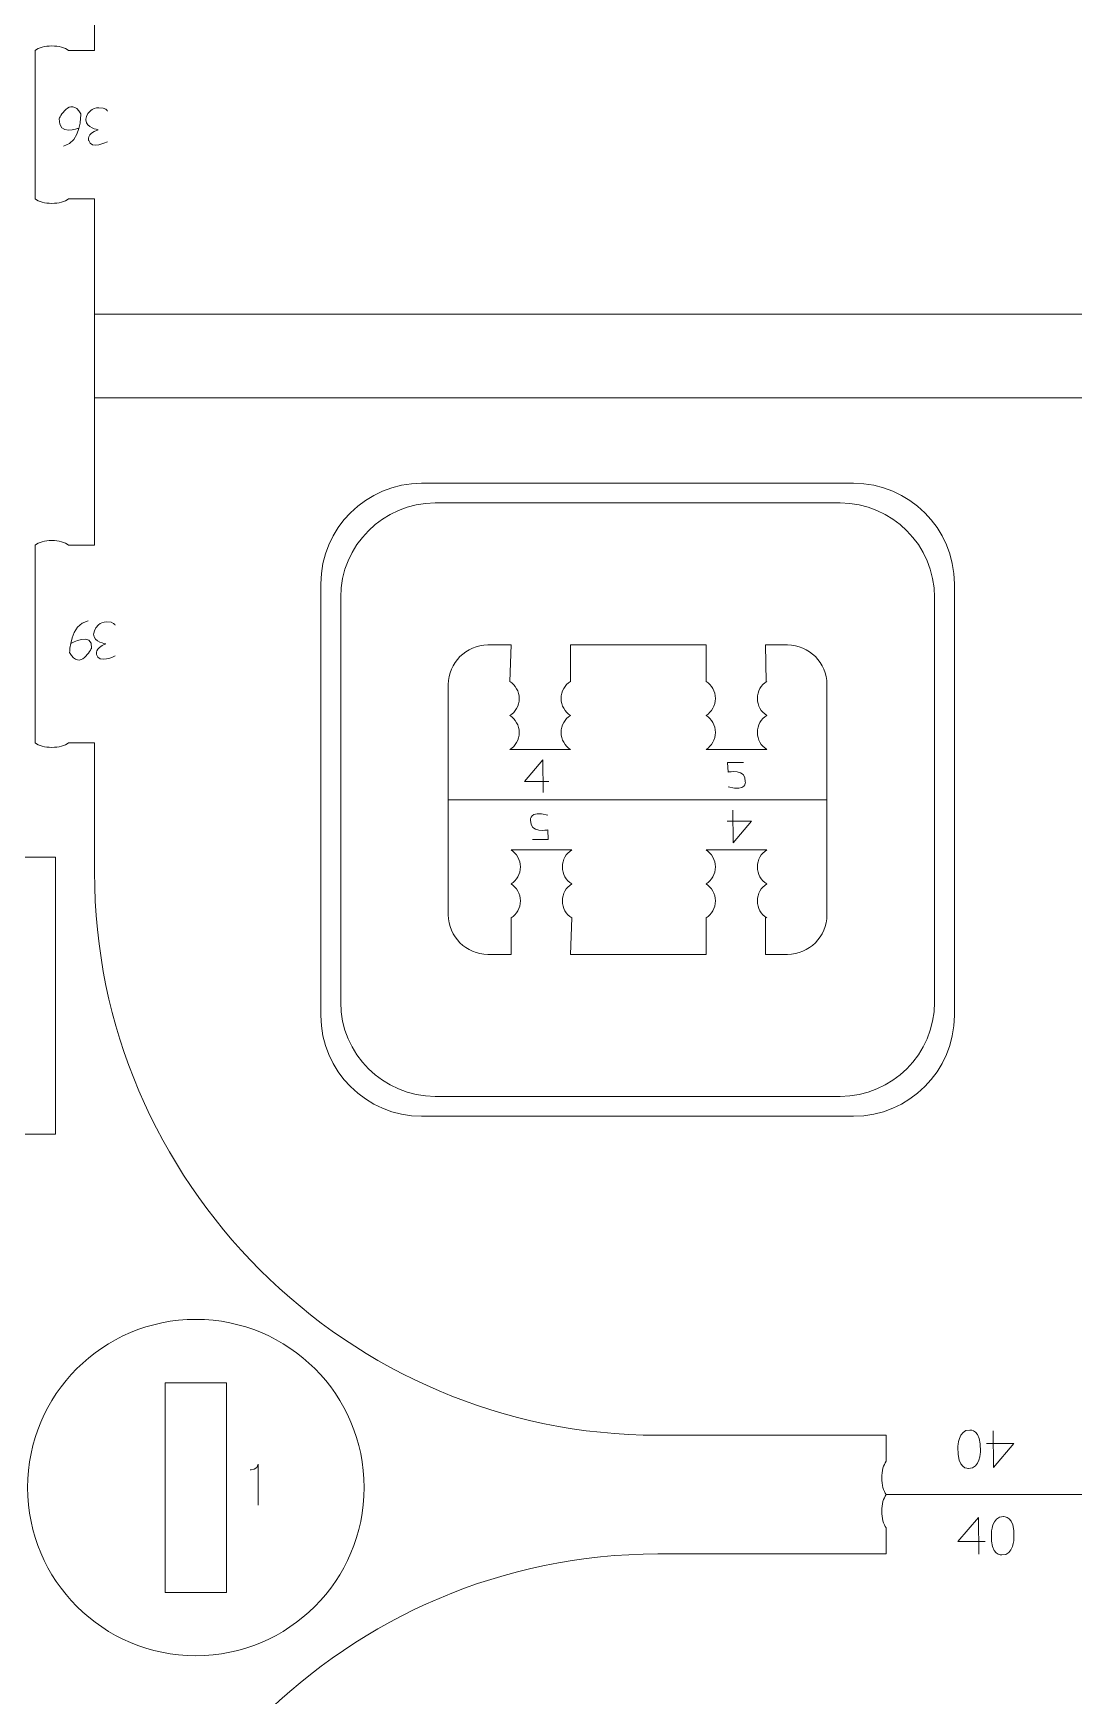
# Model space of a CAD drawing. Header units: centimetres. Extents: x -25 to 25, y -32.5 to 32.5.
# Drawn here: x -0.93 to 4.38, y -22.18 to -13.69 of the extents above; entities that cross this region are included whole.
import ezdxf

# ---------------------------------------------------------------- set-up
doc = ezdxf.new("R2010")
doc.units = ezdxf.units.CM
doc.header["$MEASUREMENT"] = 0
doc.layers.add('Capa 1', color=7, linetype='Continuous')

msp = doc.modelspace()

# ---------------------------------------------------------------- linework, layer by layer
at = {"layer": 'Capa 1', "color": 250, "lineweight": 9}
for points, knots in [([(-3.61151, -18.70894), (-3.61151, -18.70894), (-4.35054, -18.70894), (-4.35054, -18.70894), (-4.35054, -18.70894), (-4.35054, -18.70894), (-3.74443, -20.93131), (-3.74443, -20.93131), (-3.74443, -20.93131), (-3.74443, -20.93131), (-3.23934, -20.93131), (-3.23934, -20.93131), (-3.23934, -20.93131), (-3.23934, -20.93131), (-3.23934, -20.62825), (-3.23934, -20.62825), (-3.23934, -20.62825), (-3.23934, -20.62825), (-2.93631, -20.62825), (-2.93631, -20.62825), (-2.93631, -20.62825), (-2.93631, -20.62825), (-2.93631, -20.93131), (-2.93631, -20.93131), (-2.93631, -20.93131), (-2.93631, -20.93131), (-2.43122, -20.93131), (-2.43122, -20.93131), (-2.43122, -20.93131), (-2.43122, -20.93131), (-2.43122, -21.23437), (-2.43122, -21.23437), (-2.43122, -21.23437), (-2.43122, -21.23437), (-1.62307, -21.23437), (-1.62307, -21.23437), (-1.62307, -21.23437), (-1.62307, -21.23437), (-1.62307, -20.93131), (-1.62307, -20.93131), (-1.62307, -20.93131), (-1.62307, -20.93131), (-1.118, -20.93131), (-1.118, -20.93131), (-1.118, -20.93131), (-1.118, -20.93131), (-1.118, -19.31503), (-1.118, -19.31503), (-1.118, -19.31503), (-1.118, -19.31503), (-0.81494, -19.31503), (-0.81494, -19.31503), (-0.81494, -19.31503), (-0.81494, -19.31503), (-0.81494, -17.90079), (-0.81494, -17.90079), (-0.81494, -17.90079), (-0.81494, -17.90079), (-1.118, -17.90079), (-1.118, -17.90079), (-1.118, -17.90079), (-1.118, -17.90079), (-1.118, -16.68859), (-1.118, -16.68859), (-1.118, -16.68859), (-1.118, -16.68859), (-1.30806, -16.62009), (-1.30806, -16.62009), (-1.30806, -16.62009), (-1.30806, -16.62009), (-1.20527, -16.33498), (-1.20527, -16.33498), (-1.20527, -16.33498), (-1.20527, -16.33498), (-1.96554, -16.06093), (-1.96554, -16.06093), (-1.96554, -16.06093), (-1.96554, -16.06093), (-2.06831, -16.34603), (-2.06831, -16.34603), (-2.06831, -16.34603), (-2.06831, -16.34603), (-2.82856, -16.07197), (-2.82856, -16.07197), (-2.82856, -16.07197), (-2.82856, -16.07197), (-2.77431, -15.5698), (-2.77431, -15.5698), (-2.77431, -15.5698), (-2.77431, -15.5698), (-2.473, -15.60235), (-2.473, -15.60235), (-2.473, -15.60235), (-2.473, -15.60235), (-2.38622, -14.7989), (-2.38622, -14.7989), (-2.38622, -14.7989), (-2.38622, -14.7989), (-2.6875, -14.76635), (-2.6875, -14.76635), (-2.6875, -14.76635), (-2.6875, -14.76635), (-2.63325, -14.26418), (-2.63325, -14.26418), (-2.63325, -14.26418), (-2.63325, -14.26418), (-3.44138, -14.26418), (-3.44138, -14.26418), (-3.44138, -14.26418), (-3.44138, -14.26418), (-3.44138, -12.5273), (-3.44138, -12.5273), (-3.44138, -12.5273), (-3.44138, -12.5273), (-2.37599, -12.5273), (-2.37599, -12.5273), (-2.37599, -12.5273), (-2.37599, -12.5273), (-2.00189, -12.91266), (-2.00189, -12.91266), (-2.00189, -12.91266), (-2.00189, -12.91266), (-1.75382, -13.64027), (-1.75382, -13.64027), (-1.75382, -13.64027), (-1.75382, -13.64027), (-1.46698, -13.54247), (-1.46698, -13.54247), (-1.46698, -13.54247), (-1.46698, -13.54247), (-1.36921, -13.82931), (-1.36921, -13.82931), (-1.36921, -13.82931), (-1.36921, -13.82931), (-0.98674, -13.69892), (-0.98674, -13.69892), (-0.98674, -13.69892), (-0.98674, -13.69892), (-1.08454, -13.41208), (-1.08454, -13.41208), (-1.08454, -13.41208), (-1.08454, -13.41208), (-0.7977, -13.31428), (-0.7977, -13.31428), (-0.7977, -13.31428), (-0.7977, -13.31428), (-1.20002, -12.13423), (-1.20002, -12.13423), (-1.20002, -12.13423), (-1.20002, -12.13423), (-2.04594, -11.26283), (-2.04594, -11.26283), (-2.04594, -11.26283), (-2.04594, -11.26283), (-0.95688, -11.06435), (-0.95688, -11.06435), (-0.95688, -11.06435), (-0.95688, -11.06435), (-1.06393, -10.46778), (-1.06393, -10.46778), (-1.06393, -10.46778), (-1.06393, -10.46778), (-0.76565, -10.41426), (-0.76565, -10.41426), (-0.76565, -10.41426), (-0.76565, -10.41426), (-1.15818, -8.22682), (-1.15818, -8.22682), (-1.15818, -8.22682), (-1.15818, -8.22682), (-1.45646, -8.28034), (-1.45646, -8.28034), (-1.45646, -8.28034), (-1.45646, -8.28034), (-1.72409, -6.78892), (-1.72409, -6.78892), (-1.72409, -6.78892), (-1.72409, -6.78892), (-3.74443, -6.78892), (-3.74443, -6.78892), (-3.74443, -6.78892), (-3.74443, -6.78892), (-4.35054, -8.60721), (-4.35054, -8.60721), (-4.35054, -8.60721), (-4.35054, -8.60721), (-3.61167, -8.60725), (-3.61167, -8.60725)], [0, 0, 0, 0, 0.0208333, 0.0208333, 0.0208333, 0.0208333, 0.0416667, 0.0416667, 0.0416667, 0.0416667, 0.0625, 0.0625, 0.0625, 0.0625, 0.0833333, 0.0833333, 0.0833333, 0.0833333, 0.1041667, 0.1041667, 0.1041667, 0.1041667, 0.125, 0.125, 0.125, 0.125, 0.1458333, 0.1458333, 0.1458333, 0.1458333, 0.1666667, 0.1666667, 0.1666667, 0.1666667, 0.1875, 0.1875, 0.1875, 0.1875, 0.2083333, 0.2083333, 0.2083333, 0.2083333, 0.2291667, 0.2291667, 0.2291667, 0.2291667, 0.25, 0.25, 0.25, 0.25, 0.2708333, 0.2708333, 0.2708333, 0.2708333, 0.2916667, 0.2916667, 0.2916667, 0.2916667, 0.3125, 0.3125, 0.3125, 0.3125, 0.3333333, 0.3333333, 0.3333333, 0.3333333, 0.3541667, 0.3541667, 0.3541667, 0.3541667, 0.375, 0.375, 0.375, 0.375, 0.3958333, 0.3958333, 0.3958333, 0.3958333, 0.4166667, 0.4166667, 0.4166667, 0.4166667, 0.4375, 0.4375, 0.4375, 0.4375, 0.4583333, 0.4583333, 0.4583333, 0.4583333, 0.4791667, 0.4791667, 0.4791667, 0.4791667, 0.5, 0.5, 0.5, 0.5, 0.5208333, 0.5208333, 0.5208333, 0.5208333, 0.5416667, 0.5416667, 0.5416667, 0.5416667, 0.5625, 0.5625, 0.5625, 0.5625, 0.5833333, 0.5833333, 0.5833333, 0.5833333, 0.6041667, 0.6041667, 0.6041667, 0.6041667, 0.625, 0.625, 0.625, 0.625, 0.6458333, 0.6458333, 0.6458333, 0.6458333, 0.6666667, 0.6666667, 0.6666667, 0.6666667, 0.6875, 0.6875, 0.6875, 0.6875, 0.7083333, 0.7083333, 0.7083333, 0.7083333, 0.7291667, 0.7291667, 0.7291667, 0.7291667, 0.75, 0.75, 0.75, 0.75, 0.7708333, 0.7708333, 0.7708333, 0.7708333, 0.7916667, 0.7916667, 0.7916667, 0.7916667, 0.8125, 0.8125, 0.8125, 0.8125, 0.8333333, 0.8333333, 0.8333333, 0.8333333, 0.8541667, 0.8541667, 0.8541667, 0.8541667, 0.875, 0.875, 0.875, 0.875, 0.8958333, 0.8958333, 0.8958333, 0.8958333, 0.9166667, 0.9166667, 0.9166667, 0.9166667, 0.9375, 0.9375, 0.9375, 0.9375, 0.9583333, 0.9583333, 0.9583333, 0.9583333, 1, 1, 1, 1]), ([(-0.74937, -13.78175), (-0.74937, -13.78175), (-0.61649, -13.78175), (-0.61649, -13.78175), (-0.61649, -13.78175), (-0.61649, -12.88808), (-0.61649, -13.56429), (-0.61649, -12.77175), (-0.61649, -12.77175), (-0.61649, -12.77175), (4.93192, -12.38072), (4.93192, -12.38072), (4.93192, -12.38072), (4.99535, -12.81512), (5.19693, -13.22171), (5.51078, -13.53518), (5.51078, -13.53518), (5.89486, -13.91877), (6.41564, -14.13412), (6.95851, -14.13375), (6.95851, -14.13375), (7.50136, -14.13342), (8.02443, -13.91744), (8.40805, -13.53335), (8.40805, -13.53335), (8.72162, -13.21937), (8.9227, -12.81407), (8.98551, -12.38004), (8.98551, -12.38004), (8.98551, -12.38004), (14.5335, -12.77175), (14.5335, -12.77175), (14.5335, -12.77175), (14.5335, -13.56429), (14.5335, -12.88808), (14.5335, -13.78175), (14.5335, -13.78175), (14.5335, -13.78175), (14.66638, -13.78175), (14.66638, -13.78175)], [0, 0, 0, 0, 0.0909091, 0.0909091, 0.0909091, 0.0909091, 0.1818182, 0.1818182, 0.1818182, 0.1818182, 0.2727273, 0.2727273, 0.2727273, 0.2727273, 0.3636364, 0.3636364, 0.3636364, 0.3636364, 0.4545455, 0.4545455, 0.4545455, 0.4545455, 0.5454545, 0.5454545, 0.5454545, 0.5454545, 0.6363636, 0.6363636, 0.6363636, 0.6363636, 0.7272727, 0.7272727, 0.7272727, 0.7272727, 0.8181818, 0.8181818, 0.8181818, 0.8181818, 1, 1, 1, 1]), ([(-0.74937, -16.30675), (-0.74937, -16.30675), (-0.61649, -16.30675), (-0.61649, -16.30675), (-0.61649, -16.30675), (-0.61649, -16.30675), (-0.61649, -14.53925), (-0.61649, -14.53925), (-0.61649, -14.53925), (-0.61649, -14.53925), (-0.74937, -14.53925), (-0.74937, -14.53925)], [0, 0, 0, 0, 0.25, 0.25, 0.25, 0.25, 0.5, 0.5, 0.5, 0.5, 1, 1, 1, 1]), ([(1.50917, -18.21038), (1.50917, -18.21038), (1.50917, -18.39691), (1.50917, -18.39691), (1.50917, -18.39691), (1.50917, -18.39691), (1.39068, -18.39691), (1.39068, -18.39691), (1.39068, -18.39691), (1.27963, -18.39691), (1.18876, -18.30604), (1.18876, -18.19499), (1.18876, -18.19499), (1.18876, -18.19499), (1.18876, -17.01887), (1.18876, -17.01887), (1.18876, -17.01887), (1.18876, -16.90781), (1.27963, -16.81695), (1.39068, -16.81695), (1.39068, -16.81695), (1.39068, -16.81695), (1.50917, -16.81695), (1.50917, -16.81695), (1.50917, -16.81695), (1.50917, -16.81695), (1.50298, -17.00363), (1.50298, -17.00363)], [0, 0, 0, 0, 0.125, 0.125, 0.125, 0.125, 0.25, 0.25, 0.25, 0.25, 0.375, 0.375, 0.375, 0.375, 0.5, 0.5, 0.5, 0.5, 0.625, 0.625, 0.625, 0.625, 0.75, 0.75, 0.75, 0.75, 1, 1, 1, 1]), ([(1.81205, -17.00347), (1.81205, -17.00347), (1.81205, -16.81695), (1.81205, -16.81695), (1.81205, -16.81695), (1.81205, -16.81695), (2.50428, -16.81695), (2.50428, -16.81695), (2.50428, -16.81695), (2.50428, -16.81695), (2.50428, -17.00347), (2.50428, -17.00347)], [0, 0, 0, 0, 0.25, 0.25, 0.25, 0.25, 0.5, 0.5, 0.5, 0.5, 1, 1, 1, 1]), ([(2.81044, -17.00523), (2.81044, -17.00523), (2.80715, -16.81695), (2.80715, -16.81695), (2.80715, -16.81695), (2.80715, -16.81695), (2.91903, -16.81695), (2.91903, -16.81695), (2.91903, -16.81695), (3.03009, -16.81695), (3.12095, -16.90781), (3.12095, -17.01887), (3.12095, -17.01887), (3.12095, -17.01887), (3.12095, -18.19499), (3.12095, -18.19499), (3.12095, -18.19499), (3.12095, -18.30604), (3.03009, -18.39691), (2.91903, -18.39691), (2.91903, -18.39691), (2.91903, -18.39691), (2.80715, -18.39691), (2.80715, -18.39691), (2.80715, -18.39691), (2.80715, -18.39691), (2.80715, -18.20592), (2.80715, -18.20592)], [0, 0, 0, 0, 0.125, 0.125, 0.125, 0.125, 0.25, 0.25, 0.25, 0.25, 0.375, 0.375, 0.375, 0.375, 0.5, 0.5, 0.5, 0.5, 0.625, 0.625, 0.625, 0.625, 0.75, 0.75, 0.75, 0.75, 1, 1, 1, 1]), ([(1.50298, -17.17716), (1.53152, -17.15884), (1.55043, -17.12682), (1.55043, -17.0904), (1.55043, -17.0904), (1.55043, -17.05397), (1.53152, -17.02195), (1.50298, -17.00363)], [0, 0, 0, 0, 0.3333333, 0.3333333, 0.3333333, 0.3333333, 1, 1, 1, 1]), ([(1.81205, -17.17699), (1.78352, -17.15868), (1.7646, -17.12666), (1.7646, -17.09023), (1.7646, -17.09023), (1.7646, -17.0538), (1.78352, -17.02178), (1.81205, -17.00347)], [0, 0, 0, 0, 0.3333333, 0.3333333, 0.3333333, 0.3333333, 1, 1, 1, 1]), ([(2.50428, -17.17699), (2.53281, -17.15868), (2.55173, -17.12666), (2.55173, -17.09023), (2.55173, -17.09023), (2.55173, -17.0538), (2.53281, -17.02178), (2.50428, -17.00347)], [0, 0, 0, 0, 0.3333333, 0.3333333, 0.3333333, 0.3333333, 1, 1, 1, 1]), ([(2.81335, -17.17683), (2.78481, -17.15851), (2.76589, -17.12649), (2.76589, -17.09007), (2.76589, -17.09007), (2.76589, -17.05364), (2.78481, -17.02162), (2.81335, -17.0033)], [0, 0, 0, 0, 0.3333333, 0.3333333, 0.3333333, 0.3333333, 1, 1, 1, 1]), ([(1.50298, -17.35069), (1.53152, -17.33237), (1.55043, -17.30035), (1.55043, -17.26392), (1.55043, -17.26392), (1.55043, -17.22749), (1.53152, -17.19548), (1.50298, -17.17716)], [0, 0, 0, 0, 0.3333333, 0.3333333, 0.3333333, 0.3333333, 1, 1, 1, 1]), ([(1.81205, -17.35052), (1.78352, -17.3322), (1.7646, -17.30019), (1.7646, -17.26376), (1.7646, -17.26376), (1.7646, -17.22733), (1.78352, -17.19531), (1.81205, -17.17699)], [0, 0, 0, 0, 0.3333333, 0.3333333, 0.3333333, 0.3333333, 1, 1, 1, 1]), ([(2.50428, -17.35052), (2.53281, -17.3322), (2.55173, -17.30019), (2.55173, -17.26376), (2.55173, -17.26376), (2.55173, -17.22733), (2.53281, -17.19531), (2.50428, -17.17699)], [0, 0, 0, 0, 0.3333333, 0.3333333, 0.3333333, 0.3333333, 1, 1, 1, 1]), ([(2.81335, -17.35036), (2.78481, -17.33204), (2.76589, -17.30002), (2.76589, -17.26359), (2.76589, -17.26359), (2.76589, -17.22716), (2.78481, -17.19515), (2.81335, -17.17683)], [0, 0, 0, 0, 0.3333333, 0.3333333, 0.3333333, 0.3333333, 1, 1, 1, 1]), ([(3.42351, -20.98462), (3.42351, -20.98462), (3.42351, -20.85175), (3.42351, -20.85175), (3.42351, -20.85175), (3.42351, -20.85175), (2.25754, -20.85175), (2.25754, -20.85175), (2.25754, -20.85175), (0.67682, -20.85175), (-0.61649, -19.55841), (-0.61649, -17.97771), (-0.61649, -17.97771), (-0.61649, -17.97771), (-0.61649, -17.31675), (-0.61649, -17.31675), (-0.61649, -17.31675), (-0.61649, -17.31675), (-0.74937, -17.31675), (-0.74937, -17.31675)], [0, 0, 0, 0, 0.1666667, 0.1666667, 0.1666667, 0.1666667, 0.3333333, 0.3333333, 0.3333333, 0.3333333, 0.5, 0.5, 0.5, 0.5, 0.6666667, 0.6666667, 0.6666667, 0.6666667, 1, 1, 1, 1]), ([(1.50917, -18.03685), (1.53771, -18.01853), (1.55663, -17.98652), (1.55663, -17.95009), (1.55663, -17.95009), (1.55663, -17.91366), (1.53771, -17.88164), (1.50917, -17.86332)], [0, 0, 0, 0, 0.3333333, 0.3333333, 0.3333333, 0.3333333, 1, 1, 1, 1]), ([(1.81824, -18.03669), (1.78971, -18.01837), (1.77079, -17.98635), (1.77079, -17.94992), (1.77079, -17.94992), (1.77079, -17.9135), (1.78971, -17.88148), (1.81824, -17.86316)], [0, 0, 0, 0, 0.3333333, 0.3333333, 0.3333333, 0.3333333, 1, 1, 1, 1]), ([(2.50428, -18.03686), (2.53281, -18.01854), (2.55173, -17.98653), (2.55173, -17.9501), (2.55173, -17.9501), (2.55173, -17.91367), (2.53281, -17.88165), (2.50428, -17.86333)], [0, 0, 0, 0, 0.3333333, 0.3333333, 0.3333333, 0.3333333, 1, 1, 1, 1]), ([(2.81335, -18.0367), (2.78481, -18.01838), (2.76589, -17.98636), (2.76589, -17.94993), (2.76589, -17.94993), (2.76589, -17.91351), (2.78481, -17.88149), (2.81335, -17.86317)], [0, 0, 0, 0, 0.3333333, 0.3333333, 0.3333333, 0.3333333, 1, 1, 1, 1]), ([(1.50917, -18.21038), (1.53771, -18.19206), (1.55663, -18.16004), (1.55663, -18.12362), (1.55663, -18.12362), (1.55663, -18.08719), (1.53771, -18.05517), (1.50917, -18.03685)], [0, 0, 0, 0, 0.3333333, 0.3333333, 0.3333333, 0.3333333, 1, 1, 1, 1]), ([(1.81824, -18.21021), (1.78971, -18.1919), (1.77079, -18.15988), (1.77079, -18.12345), (1.77079, -18.12345), (1.77079, -18.08702), (1.78971, -18.055), (1.81824, -18.03669)], [0, 0, 0, 0, 0.3333333, 0.3333333, 0.3333333, 0.3333333, 1, 1, 1, 1]), ([(2.50428, -18.21039), (2.53281, -18.19207), (2.55173, -18.16005), (2.55173, -18.12363), (2.55173, -18.12363), (2.55173, -18.0872), (2.53281, -18.05518), (2.50428, -18.03686)], [0, 0, 0, 0, 0.3333333, 0.3333333, 0.3333333, 0.3333333, 1, 1, 1, 1]), ([(2.81335, -18.21022), (2.78481, -18.19191), (2.76589, -18.15989), (2.76589, -18.12346), (2.76589, -18.12346), (2.76589, -18.08703), (2.78481, -18.05501), (2.81335, -18.0367)], [0, 0, 0, 0, 0.3333333, 0.3333333, 0.3333333, 0.3333333, 1, 1, 1, 1]), ([(2.50428, -18.21039), (2.50428, -18.21039), (2.50428, -18.39691), (2.50428, -18.39691), (2.50428, -18.39691), (2.50428, -18.39691), (1.81205, -18.39691), (1.81205, -18.39691), (1.81205, -18.39691), (1.81205, -18.39691), (1.81824, -18.21021), (1.81824, -18.21021)], [0, 0, 0, 0, 0.25, 0.25, 0.25, 0.25, 0.5, 0.5, 0.5, 0.5, 1, 1, 1, 1]), ([(-0.95782, -21.11879), (-0.95782, -20.64466), (-0.57346, -20.2603), (-0.09932, -20.2603), (-0.09932, -20.2603), (0.37481, -20.2603), (0.75918, -20.64466), (0.75918, -21.11879), (0.75918, -21.11879), (0.75918, -21.59292), (0.37481, -21.9773), (-0.09932, -21.9773), (-0.09932, -21.9773), (-0.57346, -21.9773), (-0.95782, -21.59292), (-0.95782, -21.11879)], [0, 0, 0, 0, 0.2, 0.2, 0.2, 0.2, 0.4, 0.4, 0.4, 0.4, 0.6, 0.6, 0.6, 0.6, 1, 1, 1, 1]), ([(0.05723, -20.58349), (0.05723, -20.58349), (0.05723, -21.6541), (0.05723, -21.6541), (0.05723, -21.6541), (0.05723, -21.6541), (-0.25587, -21.6541), (-0.25587, -21.6541), (-0.25587, -21.6541), (-0.25587, -21.6541), (-0.25587, -20.58349), (-0.25587, -20.58349), (-0.25587, -20.58349), (-0.25587, -20.58349), (0.05723, -20.58349), (0.05723, -20.58349)], [0, 0, 0, 0, 0.2, 0.2, 0.2, 0.2, 0.4, 0.4, 0.4, 0.4, 0.6, 0.6, 0.6, 0.6, 1, 1, 1, 1]), ([(-0.74937, -24.99275), (-0.74937, -24.99275), (-0.61649, -24.99275), (-0.61649, -24.99275), (-0.61649, -24.99275), (-0.61649, -24.99275), (-0.61649, -24.33178), (-0.61649, -24.33178), (-0.61649, -24.33178), (-0.61649, -22.75106), (0.67682, -21.45775), (2.25754, -21.45775), (2.25754, -21.45775), (2.25754, -21.45775), (3.42351, -21.45775), (3.42351, -21.45775), (3.42351, -21.45775), (3.42351, -21.45775), (3.42351, -21.32487), (3.42351, -21.32487)], [0, 0, 0, 0, 0.1666667, 0.1666667, 0.1666667, 0.1666667, 0.3333333, 0.3333333, 0.3333333, 0.3333333, 0.5, 0.5, 0.5, 0.5, 0.6666667, 0.6666667, 0.6666667, 0.6666667, 1, 1, 1, 1])]:
    msp.add_open_spline(points, degree=3, knots=knots, dxfattribs=at)
at = {"layer": 'Capa 1', "color": 250, "lineweight": 18}
for points in [[(-0.74937, -13.78175), (-0.76733, -13.76776), (-0.79872, -13.75849), (-0.83443, -13.75849), (-0.83443, -13.75849), (-0.87015, -13.75849), (-0.90154, -13.76776), (-0.91949, -13.78175)], [(-0.74937, -14.53925), (-0.76733, -14.55324), (-0.79872, -14.56251), (-0.83443, -14.56251), (-0.83443, -14.56251), (-0.87015, -14.56251), (-0.90154, -14.55324), (-0.91949, -14.53925)], [(-0.74937, -16.30675), (-0.76733, -16.29276), (-0.79872, -16.28349), (-0.83443, -16.28349), (-0.83443, -16.28349), (-0.87015, -16.28349), (-0.90154, -16.29276), (-0.91949, -16.30675)], [(-0.74937, -17.31675), (-0.76733, -17.33074), (-0.79872, -17.34001), (-0.83443, -17.34001), (-0.83443, -17.34001), (-0.87015, -17.34001), (-0.90154, -17.33074), (-0.91949, -17.31675)], [(3.42351, -20.98462), (3.40952, -21.00258), (3.40025, -21.03397), (3.40025, -21.06969), (3.40025, -21.06969), (3.40025, -21.1054), (3.40952, -21.13679), (3.42351, -21.15475)], [(3.42351, -21.32487), (3.40952, -21.30691), (3.40025, -21.27552), (3.40025, -21.23981), (3.40025, -21.23981), (3.40025, -21.2041), (3.40952, -21.17271), (3.42351, -21.15475)]]:
    msp.add_open_spline(points, degree=3, knots=[0, 0, 0, 0, 0.3333333, 0.3333333, 0.3333333, 0.3333333, 1, 1, 1, 1], dxfattribs=at)
at = {"layer": 'Capa 1', "color": 250, "lineweight": 9}
for points in [[(-0.91949, -14.53925), (-0.91949, -14.53925), (-0.91949, -13.78175), (-0.91949, -13.78175)], [(-0.91949, -17.31675), (-0.91949, -17.31675), (-0.91949, -16.30675), (-0.91949, -16.30675)], [(1.50298, -17.35069), (1.50298, -17.35069), (1.81205, -17.35052), (1.81205, -17.35052)], [(2.50428, -17.35052), (2.50428, -17.35052), (2.81335, -17.35036), (2.81335, -17.35036)], [(3.12095, -17.60693), (3.12095, -17.60693), (1.18876, -17.60693), (1.18876, -17.60693)], [(1.81824, -17.86316), (1.81824, -17.86316), (1.50917, -17.86332), (1.50917, -17.86332)], [(2.81335, -17.86317), (2.81335, -17.86317), (2.50428, -17.86333), (2.50428, -17.86333)], [(1.50917, -18.21038), (1.50917, -18.21038), (1.50917, -18.39691), (1.50917, -18.39691)], [(3.42351, -21.15475), (3.42351, -21.15475), (4.43351, -21.15475), (4.43351, -21.15475)]]:
    msp.add_open_spline(points, degree=3, dxfattribs=at)
at = {"layer": 'Capa 1', "color": 22, "lineweight": 5}
for points, knots in [([(-0.698, -14.17935), (-0.698, -14.17935), (-0.80184, -14.2199), (-0.79689, -14.13124), (-0.79689, -14.13124), (-0.79689, -14.13124), (-0.7417, -14.00947), (-0.68644, -14.10516), (-0.68644, -14.10516), (-0.68644, -14.10516), (-0.6815, -14.25023), (-0.77541, -14.26999)], [0, 0, 0, 0, 0.25, 0.25, 0.25, 0.25, 0.5, 0.5, 0.5, 0.5, 1, 1, 1, 1]), ([(-0.55074, -14.09107), (-0.55074, -14.09107), (-0.55797, -14.07259), (-0.59402, -14.07379), (-0.59402, -14.07379), (-0.61273, -14.07441), (-0.62613, -14.0811), (-0.63585, -14.08875), (-0.63585, -14.08875), (-0.65955, -14.10745), (-0.66077, -14.13649), (-0.66077, -14.13649), (-0.66077, -14.13649), (-0.65955, -14.1782), (-0.59833, -14.18624), (-0.59833, -14.18624), (-0.59833, -14.18624), (-0.65829, -14.20853), (-0.64592, -14.24066), (-0.64592, -14.24066), (-0.64592, -14.24066), (-0.63728, -14.29009), (-0.55074, -14.2481), (-0.55074, -14.2481)], [0, 0, 0, 0, 0.1428571, 0.1428571, 0.1428571, 0.1428571, 0.2857143, 0.2857143, 0.2857143, 0.2857143, 0.4285714, 0.4285714, 0.4285714, 0.4285714, 0.5714286, 0.5714286, 0.5714286, 0.5714286, 0.7142857, 0.7142857, 0.7142857, 0.7142857, 1, 1, 1, 1]), ([(-0.7383, -16.81004), (-0.7383, -16.81004), (-0.62363, -16.74525), (-0.63185, -16.83371), (-0.63185, -16.83371), (-0.63185, -16.83371), (-0.69153, -16.95334), (-0.74318, -16.85563), (-0.74318, -16.85563), (-0.74318, -16.85563), (-0.74271, -16.7105), (-0.64811, -16.69425)], [0, 0, 0, 0, 0.25, 0.25, 0.25, 0.25, 0.5, 0.5, 0.5, 0.5, 1, 1, 1, 1]), ([(-0.51082, -16.71598), (-0.51082, -16.71598), (-0.51805, -16.6975), (-0.5541, -16.6987), (-0.5541, -16.6987), (-0.57281, -16.69932), (-0.58621, -16.70601), (-0.59593, -16.71366), (-0.59593, -16.71366), (-0.61963, -16.73236), (-0.62085, -16.7614), (-0.62085, -16.7614), (-0.62085, -16.7614), (-0.61963, -16.80311), (-0.55841, -16.81115), (-0.55841, -16.81115), (-0.55841, -16.81115), (-0.61837, -16.83344), (-0.606, -16.86557), (-0.606, -16.86557), (-0.606, -16.86557), (-0.59736, -16.915), (-0.51082, -16.87301), (-0.51082, -16.87301)], [0, 0, 0, 0, 0.1428571, 0.1428571, 0.1428571, 0.1428571, 0.2857143, 0.2857143, 0.2857143, 0.2857143, 0.4285714, 0.4285714, 0.4285714, 0.4285714, 0.5714286, 0.5714286, 0.5714286, 0.5714286, 0.7142857, 0.7142857, 0.7142857, 0.7142857, 1, 1, 1, 1]), ([(1.7023, -17.51342), (1.7023, -17.51342), (1.57734, -17.51342), (1.57734, -17.51342), (1.57734, -17.51342), (1.57734, -17.51342), (1.67133, -17.40282), (1.67133, -17.40282), (1.67133, -17.40282), (1.67133, -17.40282), (1.67242, -17.57095), (1.67242, -17.57095)], [0, 0, 0, 0, 0.25, 0.25, 0.25, 0.25, 0.5, 0.5, 0.5, 0.5, 1, 1, 1, 1]), ([(2.69467, -17.417), (2.69467, -17.417), (2.61407, -17.41652), (2.61407, -17.41652), (2.61407, -17.41652), (2.61407, -17.41652), (2.61697, -17.4662), (2.61697, -17.4662)], [0, 0, 0, 0, 0.3333333, 0.3333333, 0.3333333, 0.3333333, 1, 1, 1, 1]), ([(2.61697, -17.4662), (2.61697, -17.4662), (2.70957, -17.445), (2.70413, -17.51658), (2.70413, -17.51658), (2.70413, -17.51658), (2.71392, -17.56565), (2.61697, -17.54168)], [0, 0, 0, 0, 0.3333333, 0.3333333, 0.3333333, 0.3333333, 1, 1, 1, 1]), ([(1.6961, -17.76098), (1.6961, -17.76098), (1.6035, -17.78218), (1.60894, -17.7106), (1.60894, -17.7106), (1.60894, -17.7106), (1.59915, -17.66153), (1.6961, -17.6855)], [0, 0, 0, 0, 0.3333333, 0.3333333, 0.3333333, 0.3333333, 1, 1, 1, 1]), ([(2.61116, -17.71734), (2.61116, -17.71734), (2.73612, -17.71734), (2.73612, -17.71734), (2.73612, -17.71734), (2.73612, -17.71734), (2.64213, -17.82794), (2.64213, -17.82794), (2.64213, -17.82794), (2.64213, -17.82794), (2.64104, -17.65981), (2.64104, -17.65981)], [0, 0, 0, 0, 0.25, 0.25, 0.25, 0.25, 0.5, 0.5, 0.5, 0.5, 1, 1, 1, 1]), ([(1.6184, -17.81018), (1.6184, -17.81018), (1.699, -17.81066), (1.699, -17.81066), (1.699, -17.81066), (1.699, -17.81066), (1.6961, -17.76098), (1.6961, -17.76098)], [0, 0, 0, 0, 0.3333333, 0.3333333, 0.3333333, 0.3333333, 1, 1, 1, 1]), ([(3.84296, -21.02114), (3.84296, -21.02114), (3.78329, -21.02879), (3.78928, -20.91195), (3.78928, -20.91195), (3.78928, -20.91195), (3.78932, -20.8229), (3.85028, -20.82514)], [0, 0, 0, 0, 0.3333333, 0.3333333, 0.3333333, 0.3333333, 1, 1, 1, 1]), ([(3.85028, -20.82536), (3.85028, -20.82536), (3.9099, -20.81767), (3.90389, -20.93457), (3.90389, -20.93457), (3.90389, -20.93457), (3.90389, -21.02363), (3.84296, -21.02133)], [0, 0, 0, 0, 0.3333333, 0.3333333, 0.3333333, 0.3333333, 1, 1, 1, 1]), ([(3.93533, -20.89358), (3.93533, -20.89358), (4.07499, -20.89358), (4.07499, -20.89358), (4.07499, -20.89358), (4.07499, -20.89358), (3.96994, -21.01719), (3.96994, -21.01719), (3.96994, -21.01719), (3.96994, -21.01719), (3.96873, -20.82928), (3.96873, -20.82928)], [0, 0, 0, 0, 0.25, 0.25, 0.25, 0.25, 0.5, 0.5, 0.5, 0.5, 1, 1, 1, 1]), ([(3.92851, -21.39475), (3.92851, -21.39475), (3.78885, -21.39475), (3.78885, -21.39475), (3.78885, -21.39475), (3.78885, -21.39475), (3.8939, -21.27114), (3.8939, -21.27114), (3.8939, -21.27114), (3.8939, -21.27114), (3.89511, -21.45905), (3.89511, -21.45905)], [0, 0, 0, 0, 0.25, 0.25, 0.25, 0.25, 0.5, 0.5, 0.5, 0.5, 1, 1, 1, 1]), ([(4.01356, -21.46297), (4.01356, -21.46297), (3.95394, -21.47066), (3.95995, -21.35376), (3.95995, -21.35376), (3.95995, -21.35376), (3.95995, -21.2647), (4.02088, -21.267)], [0, 0, 0, 0, 0.3333333, 0.3333333, 0.3333333, 0.3333333, 1, 1, 1, 1]), ([(4.02088, -21.26719), (4.02088, -21.26719), (4.08055, -21.25954), (4.07456, -21.37638), (4.07456, -21.37638), (4.07456, -21.37638), (4.07452, -21.46543), (4.01356, -21.46319)], [0, 0, 0, 0, 0.3333333, 0.3333333, 0.3333333, 0.3333333, 1, 1, 1, 1])]:
    msp.add_open_spline(points, degree=3, knots=knots, dxfattribs=at)
at = {"layer": 'Capa 1', "color": 240, "lineweight": 20}
for points in [[(14.5335, -15.12748), (14.5335, -15.12748), (-0.61649, -15.12748), (-0.61649, -15.12748)], [(14.5335, -15.55504), (14.5335, -15.55504), (-0.61649, -15.55504), (-0.61649, -15.55504)]]:
    msp.add_open_spline(points, degree=3, dxfattribs=at)
msp.add_open_spline([(3.25703, -19.22293), (3.25703, -19.22293), (1.05268, -19.22293), (1.05268, -19.22293), (1.05268, -19.22293), (0.77006, -19.22293), (0.53886, -18.99172), (0.53886, -18.70911), (0.53886, -18.70911), (0.53886, -18.70911), (0.53886, -16.50475), (0.53886, -16.50475), (0.53886, -16.50475), (0.53886, -16.22214), (0.77006, -15.99093), (1.05268, -15.99093), (1.05268, -15.99093), (1.05268, -15.99093), (3.25703, -15.99093), (3.25703, -15.99093), (3.25703, -15.99093), (3.53965, -15.99093), (3.77085, -16.22214), (3.77085, -16.50475), (3.77085, -16.50475), (3.77085, -16.50475), (3.77085, -18.70911), (3.77085, -18.70911), (3.77085, -18.70911), (3.77085, -18.99172), (3.53965, -19.22293), (3.25703, -19.22293)], degree=3, knots=[0, 0, 0, 0, 0.1111111, 0.1111111, 0.1111111, 0.1111111, 0.2222222, 0.2222222, 0.2222222, 0.2222222, 0.3333333, 0.3333333, 0.3333333, 0.3333333, 0.4444444, 0.4444444, 0.4444444, 0.4444444, 0.5555556, 0.5555556, 0.5555556, 0.5555556, 0.6666667, 0.6666667, 0.6666667, 0.6666667, 0.7777778, 0.7777778, 0.7777778, 0.7777778, 1, 1, 1, 1], dxfattribs=at)
at = {"layer": 'Capa 1', "color": 250, "lineweight": 20}
msp.add_open_spline([(3.18816, -19.12193), (3.18816, -19.12193), (1.12155, -19.12193), (1.12155, -19.12193), (1.12155, -19.12193), (0.85661, -19.12193), (0.63986, -18.90517), (0.63986, -18.64023), (0.63986, -18.64023), (0.63986, -18.64023), (0.63986, -16.57363), (0.63986, -16.57363), (0.63986, -16.57363), (0.63986, -16.30869), (0.85661, -16.09193), (1.12155, -16.09193), (1.12155, -16.09193), (1.12155, -16.09193), (3.18816, -16.09193), (3.18816, -16.09193), (3.18816, -16.09193), (3.4531, -16.09193), (3.66985, -16.30869), (3.66985, -16.57363), (3.66985, -16.57363), (3.66985, -16.57363), (3.66985, -18.64023), (3.66985, -18.64023), (3.66985, -18.64023), (3.66985, -18.90517), (3.4531, -19.12193), (3.18816, -19.12193)], degree=3, knots=[0, 0, 0, 0, 0.1111111, 0.1111111, 0.1111111, 0.1111111, 0.2222222, 0.2222222, 0.2222222, 0.2222222, 0.3333333, 0.3333333, 0.3333333, 0.3333333, 0.4444444, 0.4444444, 0.4444444, 0.4444444, 0.5555556, 0.5555556, 0.5555556, 0.5555556, 0.6666667, 0.6666667, 0.6666667, 0.6666667, 0.7777778, 0.7777778, 0.7777778, 0.7777778, 1, 1, 1, 1], dxfattribs=at)
at = {"layer": 'Capa 1', "color": 22, "lineweight": 5}
for points in [[(0.17723, -21.02879), (0.17723, -21.02879), (0.21764, -21.02714), (0.21928, -20.99937)], [(0.21928, -20.99937), (0.21928, -20.99937), (0.21928, -21.20888), (0.21928, -21.20888)]]:
    msp.add_open_spline(points, degree=3, dxfattribs=at)

doc.saveas('drawing.dxf')
